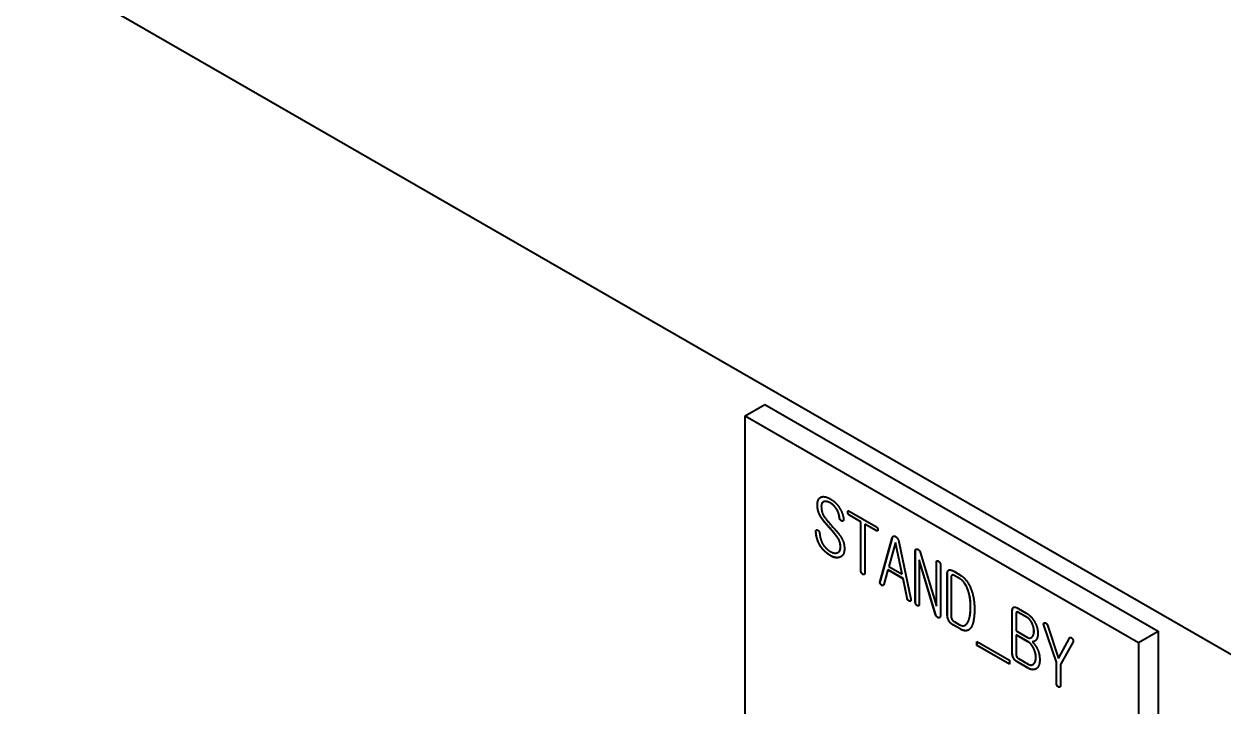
# Model space of a CAD drawing. Header units: millimetres. Extents: x 0 to 4752, y 0 to 3360.
# Drawn here: x 3845.7 to 3914.7, y 2708.2 to 2747.5 of the extents above; entities that cross this region are included whole.
import ezdxf

# ---------------------------------------------------------------- set-up
doc = ezdxf.new("R2010")
doc.units = ezdxf.units.MM
doc.header["$LTSCALE"] = 8
doc.layers.add('가시적인 것(ISO)', color=3, linetype='Continuous', lineweight=40)
doc.layers.add('가시적인 좁은 것(ISO)', color=3, linetype='Continuous', lineweight=35)

msp = doc.modelspace()

# ---------------------------------------------------------------- linework, layer by layer
at = {"layer": '가시적인 것(ISO)'}
for p, q in [((3713.892, 2827.133), (4002.392, 2660.997)), ((3887.218, 2724.938), (3888.349, 2725.589)), ((3888.349, 2725.589), (3910.977, 2712.559)), ((3887.218, 2724.938), (3909.845, 2711.907)), ((3887.218, 2702.046), (3887.218, 2724.938)), ((3891.709, 2719.984), (3891.714, 2719.987)), ((3891.76, 2720.006), (3891.766, 2720.009)), ((3892.108, 2720.165), (3892.152, 2720.14)), ((3892.467, 2719.586), (3892.473, 2719.589)), ((3892.684, 2718.966), (3892.689, 2718.969)), ((3892.768, 2718.892), (3892.773, 2718.895)), ((3893.211, 2719.458), (3894.743, 2718.576)), ((3893.874, 2718.843), (3893.211, 2719.225)), ((3893.88, 2718.847), (3893.217, 2719.229)), ((3891.284, 2718.272), (3891.29, 2718.275)), ((3892.068, 2718.507), (3892.074, 2718.51)), ((3892.105, 2718.465), (3892.068, 2718.507)), ((3892.11, 2718.468), (3892.074, 2718.51)), ((3892.105, 2718.465), (3892.11, 2718.468)), ((3893.874, 2718.843), (3893.88, 2718.847)), ((3893.874, 2716.018), (3893.874, 2718.843)), ((3893.88, 2716.021), (3893.88, 2718.847)), ((3894.101, 2718.713), (3894.107, 2718.716)), ((3894.101, 2718.713), (3894.101, 2715.887)), ((3894.743, 2718.343), (3894.101, 2718.713)), ((3894.748, 2718.347), (3894.107, 2718.716)), ((3894.992, 2715.434), (3895.684, 2717.928)), ((3894.997, 2715.437), (3895.69, 2717.932)), ((3895.871, 2717.66), (3895.486, 2716.276)), ((3895.684, 2717.928), (3895.69, 2717.932)), ((3895.871, 2717.66), (3895.877, 2717.663)), ((3896.252, 2715.835), (3895.871, 2717.66)), ((3896.258, 2715.838), (3895.877, 2717.663)), ((3896.062, 2717.711), (3896.75, 2714.391)), ((3892.568, 2717.088), (3892.574, 2717.091)), ((3897.007, 2714.231), (3897.007, 2717.154)), ((3897.012, 2714.234), (3897.012, 2717.157)), ((3897.043, 2717.264), (3897.049, 2717.267)), ((3897.296, 2717.089), (3898.227, 2713.986)), ((3895.486, 2716.276), (3896.252, 2715.835)), ((3897.23, 2716.652), (3897.236, 2716.656)), ((3897.23, 2716.652), (3897.23, 2714.102)), ((3898.179, 2713.497), (3897.23, 2716.652)), ((3898.185, 2713.5), (3897.236, 2716.656)), ((3898.227, 2713.986), (3898.227, 2716.528)), ((3898.233, 2713.989), (3898.233, 2716.531)), ((3898.45, 2716.399), (3898.45, 2713.434)), ((3893.907, 2715.902), (3893.913, 2715.905)), ((3895.431, 2716.074), (3895.197, 2715.231)), ((3895.431, 2716.074), (3895.437, 2716.078)), ((3896.303, 2715.572), (3895.431, 2716.074)), ((3896.309, 2715.576), (3895.437, 2716.078)), ((3896.252, 2715.835), (3896.258, 2715.838)), ((3896.303, 2715.572), (3896.309, 2715.576)), ((3896.538, 2714.446), (3896.303, 2715.572)), ((3896.544, 2714.449), (3896.309, 2715.576)), ((3898.846, 2713.54), (3898.846, 2715.832)), ((3898.852, 2713.544), (3898.852, 2715.835)), ((3899.073, 2715.663), (3899.073, 2713.405)), ((3899.117, 2715.774), (3899.123, 2715.777)), ((3899.22, 2715.998), (3899.575, 2715.794)), ((3899.586, 2715.554), (3899.238, 2715.755)), ((3899.592, 2715.557), (3899.244, 2715.758)), ((3894.984, 2715.311), (3894.99, 2715.314)), ((3894.992, 2715.434), (3894.997, 2715.437)), ((3895.05, 2715.214), (3895.056, 2715.217)), ((3896.538, 2714.446), (3896.544, 2714.449)), ((3897.04, 2714.102), (3897.045, 2714.105)), ((3897.117, 2714.015), (3897.122, 2714.019)), ((3898.179, 2713.497), (3898.185, 2713.5)), ((3898.227, 2713.986), (3898.233, 2713.989)), ((3902.587, 2711.264), (3902.587, 2713.716)), ((3902.592, 2711.267), (3902.592, 2713.719)), ((3902.814, 2713.564), (3902.814, 2712.564)), ((3902.843, 2713.653), (3902.849, 2713.656)), ((3902.927, 2713.863), (3903.396, 2713.593)), ((3903.477, 2713.314), (3902.935, 2713.626)), ((3903.483, 2713.317), (3902.94, 2713.629)), ((3899.582, 2712.676), (3899.176, 2712.91)), ((3899.588, 2712.679), (3899.181, 2712.913)), ((3899.238, 2713.107), (3899.56, 2712.922)), ((3899.876, 2712.898), (3899.882, 2712.901)), ((3904.408, 2712.888), (3904.413, 2712.891)), ((3905.129, 2710.761), (3904.408, 2712.888)), ((3905.135, 2710.764), (3904.413, 2712.891)), ((3904.613, 2712.897), (3905.243, 2710.971)), ((3902.814, 2712.564), (3903.466, 2712.189)), ((3902.814, 2712.331), (3902.82, 2712.335)), ((3903.484, 2711.945), (3902.814, 2712.331)), ((3902.814, 2712.331), (3902.814, 2711.222)), ((3903.49, 2711.949), (3902.82, 2712.335)), ((3903.674, 2712.175), (3903.679, 2712.178)), ((3903.726, 2712.217), (3903.732, 2712.22)), ((3905.243, 2710.971), (3905.873, 2712.154)), ((3905.249, 2710.974), (3905.879, 2712.157)), ((3905.873, 2712.154), (3905.879, 2712.157)), ((3909.845, 2711.907), (3910.977, 2712.559)), ((3910.977, 2712.559), (3910.977, 2689.668)), ((3900.557, 2711.962), (3902.433, 2710.882)), ((3900.557, 2711.725), (3900.557, 2711.962)), ((3900.557, 2711.725), (3900.563, 2711.728)), ((3902.433, 2710.645), (3900.557, 2711.725)), ((3900.563, 2711.728), (3900.563, 2711.959)), ((3902.433, 2710.651), (3900.563, 2711.728)), ((3903.733, 2711.937), (3903.739, 2711.941)), ((3903.818, 2711.554), (3903.823, 2711.558)), ((3906.089, 2711.928), (3905.357, 2710.63)), ((3909.845, 2711.907), (3909.845, 2689.016)), ((3902.433, 2710.882), (3902.433, 2710.645)), ((3903.473, 2710.435), (3902.847, 2710.796)), ((3903.479, 2710.438), (3902.853, 2710.799)), ((3902.949, 2710.97), (3903.495, 2710.656)), ((3903.774, 2710.631), (3903.779, 2710.634)), ((3905.129, 2710.761), (3905.135, 2710.764)), ((3905.129, 2709.545), (3905.129, 2710.761)), ((3905.135, 2709.548), (3905.135, 2710.764)), ((3905.243, 2710.971), (3905.249, 2710.974)), ((3905.357, 2710.63), (3905.357, 2709.414)), ((3905.162, 2709.42), (3905.168, 2709.424))]:
    msp.add_line(p, q, dxfattribs=at)
for points in [[(3891.584, 2720.268), (3891.786, 2720.351), (3892.108, 2720.165)], [(3891.372, 2719.797), (3891.372, 2720.179), (3891.584, 2720.268)], [(3891.566, 2719.131), (3891.372, 2719.45), (3891.372, 2719.797)], [(3891.378, 2719.801), (3891.378, 2720.149), (3891.555, 2720.254)], [(3891.572, 2719.134), (3891.378, 2719.453), (3891.378, 2719.801)], [(3891.76, 2720.006), (3891.599, 2719.959), (3891.599, 2719.743)], [(3891.599, 2719.743), (3891.599, 2719.446), (3891.702, 2719.247)], [(3891.766, 2720.009), (3891.738, 2720.001), (3891.714, 2719.987)], [(3892.119, 2719.926), (3891.914, 2720.044), (3891.76, 2720.006)], [(3892.125, 2719.929), (3891.92, 2720.047), (3891.766, 2720.009)], [(3892.467, 2719.586), (3892.321, 2719.81), (3892.119, 2719.926)], [(3892.473, 2719.589), (3892.327, 2719.813), (3892.125, 2719.929)], [(3892.152, 2720.14), (3892.464, 2719.961), (3892.673, 2719.603)], [(3892.64, 2719.08), (3892.621, 2719.345), (3892.467, 2719.586)], [(3892.645, 2719.083), (3892.627, 2719.348), (3892.473, 2719.589)], [(3892.673, 2719.603), (3892.856, 2719.29), (3892.878, 2718.998)], [(3892.068, 2718.507), (3891.691, 2718.928), (3891.566, 2719.131)], [(3892.074, 2718.51), (3891.696, 2718.931), (3891.572, 2719.134)], [(3891.702, 2719.247), (3891.804, 2719.049), (3892.149, 2718.672)], [(3892.684, 2718.966), (3892.643, 2719.019), (3892.64, 2719.08)], [(3892.689, 2718.969), (3892.649, 2719.022), (3892.645, 2719.083)], [(3892.768, 2718.892), (3892.72, 2718.915), (3892.684, 2718.966)], [(3892.773, 2718.895), (3892.726, 2718.918), (3892.689, 2718.969)], [(3892.848, 2718.896), (3892.819, 2718.871), (3892.768, 2718.892)], [(3892.842, 2718.892), (3892.815, 2718.878), (3892.773, 2718.895)], [(3892.878, 2718.998), (3892.881, 2718.924), (3892.848, 2718.896)], [(3893.123, 2719.395), (3893.12, 2719.511), (3893.211, 2719.458)], [(3893.211, 2719.225), (3893.127, 2719.274), (3893.123, 2719.395)], [(3893.129, 2719.398), (3893.127, 2719.456), (3893.149, 2719.472)], [(3893.217, 2719.229), (3893.133, 2719.277), (3893.129, 2719.398)], [(3891.284, 2718.272), (3891.277, 2718.344), (3891.31, 2718.368)], [(3891.562, 2717.426), (3891.321, 2717.789), (3891.284, 2718.272)], [(3891.29, 2718.275), (3891.282, 2718.347), (3891.315, 2718.371)], [(3891.568, 2717.429), (3891.326, 2717.793), (3891.29, 2718.275)], [(3891.31, 2718.368), (3891.339, 2718.389), (3891.383, 2718.372)], [(3891.315, 2718.371), (3891.317, 2718.372), (3891.318, 2718.373)], [(3891.383, 2718.372), (3891.427, 2718.351), (3891.46, 2718.302)], [(3891.46, 2718.302), (3891.497, 2718.243), (3891.504, 2718.167)], [(3892.563, 2717.896), (3892.46, 2718.065), (3892.105, 2718.465)], [(3892.568, 2717.899), (3892.466, 2718.068), (3892.11, 2718.468)], [(3892.149, 2718.672), (3892.599, 2718.184), (3892.731, 2717.973)], [(3894.743, 2718.576), (3894.79, 2718.549), (3894.827, 2718.494)], [(3894.834, 2718.329), (3894.801, 2718.31), (3894.743, 2718.343)], [(3894.837, 2718.33), (3894.804, 2718.314), (3894.748, 2718.347)], [(3894.827, 2718.494), (3894.856, 2718.443), (3894.86, 2718.395)], [(3894.86, 2718.395), (3894.864, 2718.346), (3894.834, 2718.329)], [(3891.504, 2718.167), (3891.533, 2717.798), (3891.713, 2717.521)], [(3891.713, 2717.521), (3891.87, 2717.278), (3892.141, 2717.122)], [(3892.702, 2717.392), (3892.702, 2717.663), (3892.563, 2717.896)], [(3892.708, 2717.395), (3892.708, 2717.666), (3892.568, 2717.899)], [(3892.731, 2717.973), (3892.929, 2717.659), (3892.929, 2717.287)], [(3895.684, 2717.928), (3895.735, 2718.077), (3895.871, 2717.999)], [(3895.69, 2717.932), (3895.711, 2717.993), (3895.747, 2718.016)], [(3895.871, 2717.999), (3896.003, 2717.918), (3896.062, 2717.711)], [(3892.149, 2716.885), (3891.775, 2717.1), (3891.562, 2717.426)], [(3892.154, 2716.888), (3891.781, 2717.103), (3891.568, 2717.429)], [(3892.141, 2717.122), (3892.325, 2717.016), (3892.493, 2717.059)], [(3892.665, 2716.807), (3892.434, 2716.72), (3892.149, 2716.885)], [(3892.671, 2716.811), (3892.44, 2716.723), (3892.154, 2716.888)], [(3892.493, 2717.059), (3892.702, 2717.108), (3892.702, 2717.392)], [(3892.574, 2717.091), (3892.708, 2717.168), (3892.708, 2717.395)], [(3892.929, 2717.287), (3892.929, 2716.905), (3892.665, 2716.807)], [(3892.729, 2716.838), (3892.702, 2716.822), (3892.671, 2716.811)], [(3897.007, 2717.154), (3897.007, 2717.234), (3897.043, 2717.264)], [(3897.012, 2717.157), (3897.012, 2717.238), (3897.049, 2717.267)], [(3897.043, 2717.264), (3897.076, 2717.288), (3897.131, 2717.269)], [(3897.049, 2717.267), (3897.05, 2717.268), (3897.052, 2717.269)], [(3897.131, 2717.269), (3897.183, 2717.252), (3897.23, 2717.199)], [(3897.23, 2717.199), (3897.278, 2717.15), (3897.296, 2717.089)], [(3898.227, 2716.528), (3898.227, 2716.583), (3898.26, 2716.598)], [(3898.233, 2716.531), (3898.233, 2716.58), (3898.258, 2716.597)], [(3898.26, 2716.598), (3898.293, 2716.604), (3898.337, 2716.579)], [(3898.337, 2716.579), (3898.381, 2716.553), (3898.414, 2716.505)], [(3898.414, 2716.505), (3898.45, 2716.454), (3898.45, 2716.399)], [(3893.907, 2715.902), (3893.874, 2715.959), (3893.874, 2716.018)], [(3893.913, 2715.905), (3893.88, 2715.962), (3893.88, 2716.021)], [(3893.988, 2715.821), (3893.94, 2715.849), (3893.907, 2715.902)], [(3893.994, 2715.825), (3893.946, 2715.852), (3893.913, 2715.905)], [(3894.065, 2715.811), (3894.032, 2715.796), (3893.988, 2715.821)], [(3894.07, 2715.814), (3894.037, 2715.799), (3893.994, 2715.825)], [(3894.101, 2715.887), (3894.101, 2715.828), (3894.065, 2715.811)], [(3894.072, 2715.815), (3894.071, 2715.815), (3894.07, 2715.814)], [(3898.846, 2715.832), (3898.846, 2716.023), (3898.941, 2716.065)], [(3898.852, 2715.835), (3898.852, 2716.011), (3898.933, 2716.061)], [(3898.941, 2716.065), (3899.037, 2716.104), (3899.22, 2715.998)], [(3899.117, 2715.773), (3899.073, 2715.748), (3899.073, 2715.663)], [(3899.238, 2715.755), (3899.161, 2715.799), (3899.117, 2715.773)], [(3899.244, 2715.758), (3899.167, 2715.802), (3899.123, 2715.777)], [(3899.575, 2715.794), (3899.967, 2715.568), (3900.194, 2715.022)], [(3900.011, 2714.988), (3899.85, 2715.402), (3899.586, 2715.554)], [(3900.017, 2714.991), (3899.856, 2715.406), (3899.592, 2715.557)], [(3894.984, 2715.311), (3894.962, 2715.374), (3894.992, 2715.434)], [(3894.99, 2715.314), (3894.968, 2715.378), (3894.997, 2715.437)], [(3895.05, 2715.214), (3895.003, 2715.254), (3894.984, 2715.311)], [(3895.056, 2715.217), (3895.008, 2715.257), (3894.99, 2715.314)], [(3895.135, 2715.182), (3895.091, 2715.178), (3895.05, 2715.214)], [(3895.14, 2715.185), (3895.096, 2715.181), (3895.056, 2715.217)], [(3895.197, 2715.231), (3895.179, 2715.186), (3895.135, 2715.182)], [(3895.167, 2715.193), (3895.155, 2715.187), (3895.14, 2715.185)], [(3900.187, 2713.954), (3900.187, 2714.547), (3900.011, 2714.988)], [(3900.193, 2713.958), (3900.193, 2714.551), (3900.017, 2714.991)], [(3900.194, 2715.022), (3900.414, 2714.493), (3900.414, 2713.824)], [(3896.589, 2714.336), (3896.545, 2714.387), (3896.538, 2714.446)], [(3896.595, 2714.339), (3896.551, 2714.39), (3896.544, 2714.449)], [(3896.67, 2714.281), (3896.626, 2714.294), (3896.589, 2714.336)], [(3896.675, 2714.284), (3896.631, 2714.297), (3896.595, 2714.339)], [(3896.739, 2714.296), (3896.714, 2714.269), (3896.67, 2714.281)], [(3896.728, 2714.286), (3896.706, 2714.276), (3896.675, 2714.284)], [(3896.75, 2714.391), (3896.765, 2714.324), (3896.739, 2714.296)], [(3897.04, 2714.102), (3897.007, 2714.163), (3897.007, 2714.231)], [(3897.045, 2714.105), (3897.012, 2714.167), (3897.012, 2714.234)], [(3897.117, 2714.015), (3897.073, 2714.045), (3897.04, 2714.102)], [(3897.122, 2714.019), (3897.078, 2714.048), (3897.045, 2714.105)], [(3897.23, 2714.102), (3897.23, 2714.03), (3897.194, 2714.009)], [(3897.194, 2714.009), (3897.161, 2713.99), (3897.117, 2714.015)], [(3897.196, 2714.011), (3897.164, 2713.994), (3897.122, 2714.019)], [(3898.337, 2713.325), (3898.227, 2713.355), (3898.179, 2713.497)], [(3898.342, 2713.329), (3898.233, 2713.358), (3898.185, 2713.5)], [(3898.45, 2713.434), (3898.45, 2713.294), (3898.337, 2713.325)], [(3898.93, 2713.166), (3898.846, 2713.329), (3898.846, 2713.54)], [(3898.936, 2713.169), (3898.852, 2713.332), (3898.852, 2713.544)], [(3899.073, 2713.405), (3899.073, 2713.308), (3899.117, 2713.232)], [(3899.993, 2713.007), (3900.187, 2713.272), (3900.187, 2713.954)], [(3899.998, 2713.01), (3900.193, 2713.276), (3900.193, 2713.958)], [(3900.414, 2713.824), (3900.414, 2713.133), (3900.246, 2712.815)], [(3902.587, 2713.716), (3902.587, 2713.89), (3902.664, 2713.926)], [(3902.592, 2713.719), (3902.592, 2713.882), (3902.66, 2713.924)], [(3902.664, 2713.926), (3902.744, 2713.969), (3902.927, 2713.863)], [(3902.843, 2713.653), (3902.814, 2713.636), (3902.814, 2713.564)], [(3902.935, 2713.626), (3902.873, 2713.662), (3902.843, 2713.653)], [(3902.94, 2713.629), (3902.878, 2713.665), (3902.849, 2713.656)], [(3903.396, 2713.593), (3903.668, 2713.437), (3903.854, 2713.126)], [(3898.414, 2713.33), (3898.387, 2713.316), (3898.342, 2713.329)], [(3899.176, 2712.91), (3899.015, 2713.003), (3898.93, 2713.166)], [(3899.181, 2712.913), (3899.02, 2713.006), (3898.936, 2713.169)], [(3899.117, 2713.232), (3899.157, 2713.154), (3899.238, 2713.107)], [(3899.56, 2712.922), (3899.821, 2712.772), (3899.993, 2713.007)], [(3900.246, 2712.815), (3900.033, 2712.416), (3899.582, 2712.676)], [(3899.882, 2712.901), (3899.945, 2712.937), (3899.998, 2713.01)], [(3903.73, 2712.994), (3903.62, 2713.231), (3903.477, 2713.314)], [(3903.735, 2712.998), (3903.626, 2713.235), (3903.483, 2713.317)], [(3903.836, 2712.539), (3903.836, 2712.764), (3903.73, 2712.994)], [(3903.842, 2712.542), (3903.842, 2712.767), (3903.735, 2712.998)], [(3903.854, 2713.126), (3904.06, 2712.783), (3904.06, 2712.411)], [(3904.408, 2712.888), (3904.382, 2712.958), (3904.404, 2712.996)], [(3904.413, 2712.891), (3904.388, 2712.961), (3904.41, 2712.999)], [(3904.404, 2712.996), (3904.422, 2713.028), (3904.463, 2713.03)], [(3904.41, 2712.999), (3904.418, 2713.014), (3904.431, 2713.022)], [(3904.463, 2713.03), (3904.507, 2713.03), (3904.547, 2712.998)], [(3904.547, 2712.998), (3904.591, 2712.964), (3904.613, 2712.897)], [(3900.072, 2712.619), (3899.88, 2712.511), (3899.588, 2712.679)], [(3903.466, 2712.189), (3903.616, 2712.102), (3903.726, 2712.217)], [(3903.679, 2712.178), (3903.707, 2712.194), (3903.732, 2712.22)], [(3903.726, 2712.217), (3903.836, 2712.323), (3903.836, 2712.539)], [(3903.732, 2712.22), (3903.842, 2712.326), (3903.842, 2712.542)], [(3903.979, 2712.071), (3903.895, 2711.938), (3903.733, 2711.937)], [(3904.06, 2712.411), (3904.06, 2712.19), (3903.979, 2712.071)], [(3905.873, 2712.154), (3905.895, 2712.201), (3905.946, 2712.188)], [(3905.879, 2712.157), (3905.888, 2712.176), (3905.901, 2712.185)], [(3905.946, 2712.188), (3905.987, 2712.182), (3906.034, 2712.133)], [(3906.034, 2712.133), (3906.078, 2712.087), (3906.093, 2712.032)], [(3906.093, 2712.032), (3906.115, 2711.972), (3906.089, 2711.928)], [(3903.818, 2711.554), (3903.686, 2711.829), (3903.484, 2711.945)], [(3903.823, 2711.558), (3903.692, 2711.833), (3903.49, 2711.949)], [(3903.733, 2711.937), (3903.898, 2711.792), (3904.012, 2711.574)], [(3903.883, 2711.976), (3903.821, 2711.941), (3903.739, 2711.941)], [(3903.946, 2711.036), (3903.946, 2711.294), (3903.818, 2711.554)], [(3903.952, 2711.039), (3903.952, 2711.297), (3903.823, 2711.558)], [(3904.012, 2711.574), (3904.169, 2711.271), (3904.169, 2710.907)], [(3902.66, 2710.997), (3902.587, 2711.132), (3902.587, 2711.264)], [(3902.666, 2711), (3902.592, 2711.135), (3902.592, 2711.267)], [(3902.847, 2710.796), (3902.733, 2710.861), (3902.66, 2710.997)], [(3902.853, 2710.799), (3902.739, 2710.865), (3902.666, 2711)], [(3902.814, 2711.222), (3902.814, 2711.137), (3902.851, 2711.069)], [(3902.851, 2711.069), (3902.887, 2711.006), (3902.949, 2710.97)], [(3903.495, 2710.656), (3903.69, 2710.544), (3903.821, 2710.667)], [(3903.779, 2710.634), (3903.804, 2710.649), (3903.827, 2710.67)], [(3903.821, 2710.667), (3903.946, 2710.782), (3903.946, 2711.036)], [(3903.827, 2710.67), (3903.952, 2710.785), (3903.952, 2711.039)], [(3904.169, 2710.907), (3904.169, 2710.505), (3903.961, 2710.383)], [(3903.961, 2710.383), (3903.766, 2710.266), (3903.473, 2710.435)], [(3903.958, 2710.382), (3903.766, 2710.273), (3903.479, 2710.438)], [(3905.162, 2709.42), (3905.129, 2709.482), (3905.129, 2709.545)], [(3905.168, 2709.424), (3905.135, 2709.485), (3905.135, 2709.548)], [(3905.243, 2709.34), (3905.195, 2709.367), (3905.162, 2709.42)], [(3905.249, 2709.343), (3905.201, 2709.371), (3905.168, 2709.424)], [(3905.32, 2709.33), (3905.287, 2709.315), (3905.243, 2709.34)], [(3905.324, 2709.332), (3905.292, 2709.318), (3905.249, 2709.343)], [(3905.357, 2709.414), (3905.357, 2709.351), (3905.32, 2709.33)]]:
    msp.add_open_spline(points, degree=2, dxfattribs=at)
at = {"layer": '가시적인 좁은 것(ISO)'}
for p, q in [((3891.372, 2719.797), (3891.378, 2719.801)), ((3892.119, 2719.926), (3892.125, 2719.929)), ((3891.566, 2719.131), (3891.572, 2719.134)), ((3892.64, 2719.08), (3892.645, 2719.083)), ((3893.123, 2719.395), (3893.129, 2719.398)), ((3893.211, 2719.225), (3893.217, 2719.229)), ((3891.31, 2718.368), (3891.315, 2718.371)), ((3894.743, 2718.343), (3894.748, 2718.347)), ((3892.563, 2717.896), (3892.568, 2717.899)), ((3891.562, 2717.426), (3891.568, 2717.429)), ((3892.149, 2716.885), (3892.154, 2716.888)), ((3892.702, 2717.392), (3892.708, 2717.395)), ((3897.007, 2717.154), (3897.012, 2717.157)), ((3892.665, 2716.807), (3892.671, 2716.811)), ((3898.227, 2716.528), (3898.233, 2716.531)), ((3893.874, 2716.018), (3893.88, 2716.021)), ((3893.988, 2715.821), (3893.994, 2715.825)), ((3894.065, 2715.811), (3894.07, 2715.814)), ((3898.846, 2715.832), (3898.852, 2715.835)), ((3899.238, 2715.755), (3899.244, 2715.758)), ((3899.586, 2715.554), (3899.592, 2715.557)), ((3895.135, 2715.182), (3895.14, 2715.185)), ((3900.011, 2714.988), (3900.017, 2714.991)), ((3896.589, 2714.336), (3896.595, 2714.339)), ((3896.67, 2714.281), (3896.675, 2714.284)), ((3897.007, 2714.231), (3897.012, 2714.234)), ((3898.846, 2713.54), (3898.852, 2713.544)), ((3900.187, 2713.954), (3900.193, 2713.958)), ((3902.587, 2713.716), (3902.592, 2713.719)), ((3902.935, 2713.626), (3902.94, 2713.629)), ((3898.337, 2713.325), (3898.342, 2713.329)), ((3898.93, 2713.166), (3898.936, 2713.169)), ((3899.176, 2712.91), (3899.181, 2712.913)), ((3899.993, 2713.007), (3899.998, 2713.01)), ((3903.477, 2713.314), (3903.483, 2713.317)), ((3903.73, 2712.994), (3903.735, 2712.998)), ((3904.404, 2712.996), (3904.41, 2712.999)), ((3899.582, 2712.676), (3899.588, 2712.679)), ((3903.836, 2712.539), (3903.842, 2712.542)), ((3903.484, 2711.945), (3903.49, 2711.949)), ((3902.587, 2711.264), (3902.592, 2711.267)), ((3902.66, 2710.997), (3902.666, 2711)), ((3902.847, 2710.796), (3902.853, 2710.799)), ((3903.821, 2710.667), (3903.827, 2710.67)), ((3903.946, 2711.036), (3903.952, 2711.039)), ((3903.473, 2710.435), (3903.479, 2710.438)), ((3905.129, 2709.545), (3905.135, 2709.548)), ((3905.243, 2709.34), (3905.249, 2709.343))]:
    msp.add_line(p, q, dxfattribs=at)

doc.saveas('drawing.dxf')
